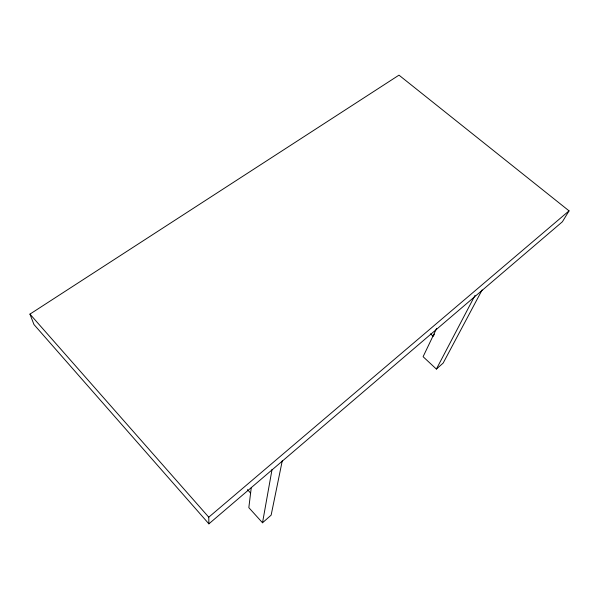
<?xml version="1.0" encoding="UTF-8"?>
<svg xmlns="http://www.w3.org/2000/svg" width="599" height="599" viewBox="0 0 599 599"><rect width="100%" height="100%" fill="white"/><g stroke="black" fill="none" stroke-linecap="round" stroke-linejoin="round"><path stroke-width="0.9" d="M251.228 487.878L248.832 507.645L262.519 522.77L271.137 515.155L282.279 460.736M262.519 522.77L272.051 469.414M436.634 328.424L423.096 356.697L436.386 369.074L443.148 363.099L482.098 289.968M433.654 335.605L434.395 334.062M436.386 369.074L475.029 295.367M569.05 210.855L562.401 221.765L208.894 523.848L33.963 324.531L29.95 314.116L398.986 75.152L569.05 210.855L208.759 517.192L208.894 523.848M430.524 333.853L433.287 336.376M247.447 489.615L250.599 493.067M29.95 314.116L208.759 517.192"/></g></svg>
